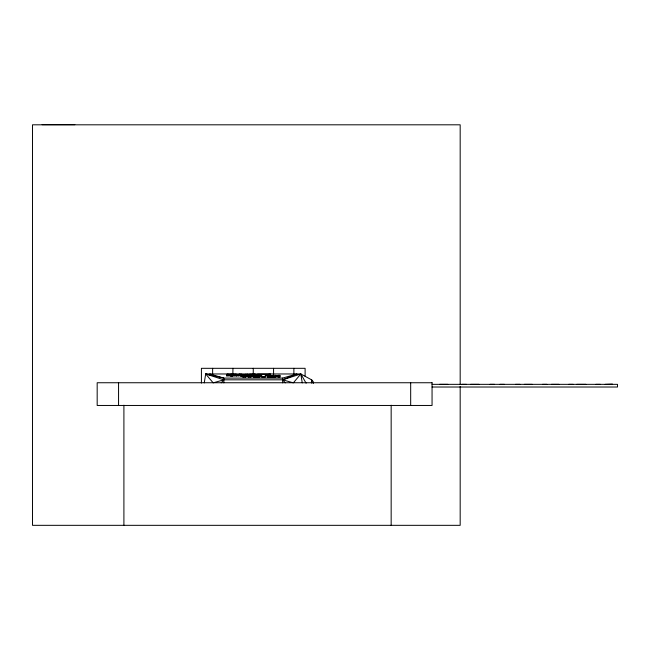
<?xml version="1.0" encoding="UTF-8"?>
<svg xmlns="http://www.w3.org/2000/svg" width="650" height="650" viewBox="0 0 650 650"><rect width="100%" height="100%" fill="white"/><g stroke="black" fill="none" stroke-linecap="round" stroke-linejoin="round"><path stroke-width="0.97" d="M311.407 382.899L311.773 379.941L300.828 373.969L205.684 373.969L204.271 382.866M226.525 375.359L232.286 375.261L232.846 374.912L228.264 374.562L232.879 374.213L226.866 374.359L226.525 376.025L232.838 375.741L232.944 368.314M273.536 376.902L269.027 376.537L272.659 376.293L273.544 376.025L273.544 375.359L267.142 375.936L273.536 376.496M226.566 374.489L231.124 375.009L226.525 375.099M258.099 375.359C266.021 377.837 247.39 377.959 255.247 375.359L251.469 374.782M253.557 375.578L254.483 375.911L253.557 376.106L253.776 376.472M259.821 375.627L258.863 375.911L259.764 376.391L258.863 376.577L259.854 376.862M249.649 376.025L249.649 374.213L255.336 374.327L255.881 374.709L254.394 374.952L256.076 375.359M255.962 374.587L255.881 375.383L255.799 374.441M221.187 382.834L223.86 379.819L282.661 379.819L293.345 382.85L300.828 373.969L306.109 383.216M255.783 376.456L258.026 376.854L255.328 376.854L255.328 375.668L258.058 375.7L255.783 375.781L257.904 376.212L255.637 376.058M230.368 375.765L231.124 375.684L230.368 375.594M273.544 375.359L269.027 375.863L273.536 376.228L273.536 377.171L268.296 377.057L267.386 376.366M227.118 374.977L226.525 375.237L227.175 375.513L227.118 374.311M253.654 376.196L259.683 376.196M240.768 375.359L243.344 376.496L246.87 375.781L250.404 376.496L252.972 375.359L252.972 376.025L250.404 377.171L246.87 376.456L243.344 377.171L240.768 376.025L240.768 375.359L239.891 375.359M242.702 375.359L242.702 376.025L239.891 376.025L239.891 374.782L236.673 375.359L235.398 374.782L235.398 376.025L233.464 376.025L233.464 374.213L236.039 374.213L237.64 374.928L239.249 374.213L241.816 374.213L241.816 375.359L244.311 376.074L245.903 375.359L249.438 376.074L251.046 375.359L251.046 376.025L252.972 376.025M235.398 375.456L236.673 376.025L239.891 375.456M285.326 382.834L282.661 379.819L296.822 373.969L282.661 378.089L223.86 378.089L205.684 373.969L213.168 382.85L223.86 379.819L205.684 373.969M282.661 379.819L300.828 373.969L302.242 382.866M232.018 375.148L232.879 374.879M257.53 374.741L261.649 374.741L261.649 377.171L265.33 377.171L265.33 374.741L270.473 374.213L270.473 374.879L268.702 375.408L265.33 375.408M275.673 376.025L275.673 375.359L273.877 375.359L273.877 377.171L275.641 377.171L275.641 376.058L278.159 375.879M275.641 376.732L278.159 376.545M242.58 374.896L247.837 374.213L247.837 376.025L245.903 376.025L245.903 375.164L242.58 374.896L242.58 375.57L243.441 375.838L245.903 375.838M255.864 376.277L255.637 376.456M249.649 375.359L252.972 375.359M42.12 124.67L74.847 124.67M270.473 374.213L257.53 374.213L257.53 375.408M251.453 374.717L254.231 374.595L251.453 374.481L251.469 375.359M268.483 374.879L270.473 374.879M247.837 374.896L249.007 374.896L249.007 375.838L247.837 375.838M247.837 375.164L249.007 375.164M233.464 375.359L235.398 375.359M258.351 375.408L261.649 375.408M275.673 375.798L278.168 375.798M261.649 376.496L265.33 376.496M273.877 376.496L275.641 376.496M278.159 376.496L279.971 376.496M612.422 384.077L605.207 384.345M432.063 384.345L617.5 384.345L617.5 387.018L432.063 387.018M231.636 375.342L232.879 375.668M252.314 375.643L254.004 376.025M209.698 373.969L223.86 378.089L223.86 382.834M311.919 380.283L313.259 381.615L313.259 383.516M600.332 384.345L595.879 384.345M585.902 384.345L576.761 384.345M573.235 384.345L568.783 384.345M558.854 384.345L551.411 384.345M546.902 384.345L542.457 384.345M532.277 384.345L524.347 384.345M519.967 384.345L515.515 384.345M504.433 384.345L499.98 384.345M494.536 384.345L490.092 384.345M478.944 384.345L470.649 384.345M466.473 384.345L462.028 384.345M460.176 384.386L460.176 124.808L32.5 124.808L32.5 525.33L460.176 525.33L460.176 386.417M447.801 384.345L439.652 384.345M410.678 382.744L410.678 405.462M391.162 405.21L391.162 525.33M311.773 379.941L311.773 382.899M305.11 376.188L305.11 368.314L201.411 368.314L201.411 383.077M293.881 368.314L293.881 374.221M282.661 378.089L282.661 382.834M277.412 376.058L277.412 376.732M273.569 368.314L273.569 374.221M272.659 375.627L272.659 376.293M270.433 376.228L270.433 376.902M270.254 376.496L270.254 377.171M270.205 375.627L270.205 376.293M270.108 376.228L270.108 376.894M269.912 375.635L269.912 376.309M269.961 376.496L269.961 377.162M269.815 375.367L269.815 376.033M269.823 376.204L269.823 376.878M269.604 375.668L269.579 376.854M269.352 375.708L269.425 377.146M269.206 375.749L269.23 376.756M269.157 375.399L269.027 377.13M268.702 374.741L268.702 375.408M268.645 376.423L268.645 377.098M268.572 375.448L268.572 376.123M268.296 376.382L268.296 377.057M268.084 375.513L268.084 376.188M267.987 376.334L267.987 377M267.686 375.602L267.686 376.269M267.491 376.212L267.491 376.886M267.386 375.7L267.321 376.821M267.207 375.806L267.231 376.756M259.683 375.529L259.691 376.984M259.577 375.798L259.602 376.707M259.521 375.481L259.521 376.155M259.504 376.366L259.504 377.041M259.301 375.44L259.293 376.642M259.269 375.863L259.252 377.089M258.936 376.447L258.936 377.122M258.757 375.383L258.757 376.058M258.57 376.48L258.57 377.146M258.44 375.367L258.44 376.033M258.148 376.496L258.148 377.162M257.692 376.496L257.692 377.171M256.644 376.049L256.644 376.724M255.864 375.602L255.807 376.911M255.645 375.611L255.653 377.171M255.596 374.384L255.596 375.05M255.499 375.773L255.613 376.902M255.458 375.635L255.442 376.886M255.336 374.327L255.336 374.993M255.198 376.496L255.198 377.162M255.019 374.278L255.019 374.944M254.784 376.48L254.784 377.146M254.654 374.246L254.654 374.912M254.564 375.383L254.564 376.058M254.418 376.447L254.418 377.122M254.231 374.221L254.231 374.887M254.004 375.359L254.02 376.114M254.101 376.415L254.101 377.089M253.776 375.798L253.841 377.041M253.654 375.529L253.654 376.992M253.256 368.314L253.256 374.221M250.404 376.496L250.404 377.171M248.479 376.496L248.479 377.171M246.87 375.781L246.87 376.456M245.619 374.213L245.619 374.879M245.269 376.496L245.269 377.171M243.441 375.164L243.441 375.838M243.344 376.496L243.344 377.171M239.249 374.213L239.249 374.879M238.599 375.359L238.599 376.025M237.64 374.928L237.64 375.594M236.673 375.359L236.673 376.025M236.039 374.213L236.039 374.879M232.741 374.847L232.838 375.741M232.724 375.148L232.724 375.814M232.57 374.79L232.537 375.879M232.326 374.741L232.326 375.408M232.286 375.261L232.286 375.928M232.018 374.481L231.969 375.968M231.595 375.326L231.595 376.001M231.156 375.351L231.156 376.017M231.075 375.042L231.075 375.716M230.912 375.074L230.912 375.741M230.677 375.091L230.677 375.765M228.239 374.213L228.239 374.887M227.809 374.238L227.809 374.904M227.435 374.27L227.435 374.936M226.866 374.359L226.858 375.44M226.679 374.424L226.679 375.091M212.631 368.314L212.631 374.221M123.906 405.21L123.906 525.33M118.56 382.744L118.56 405.462M245.903 374.627L244.66 374.896L245.903 374.627M279.971 375.359L278.168 375.359L278.159 377.171L279.971 377.171L279.971 375.359M432.055 382.744L97.175 382.744L97.175 405.462L432.055 405.462L432.055 382.744"/></g></svg>
